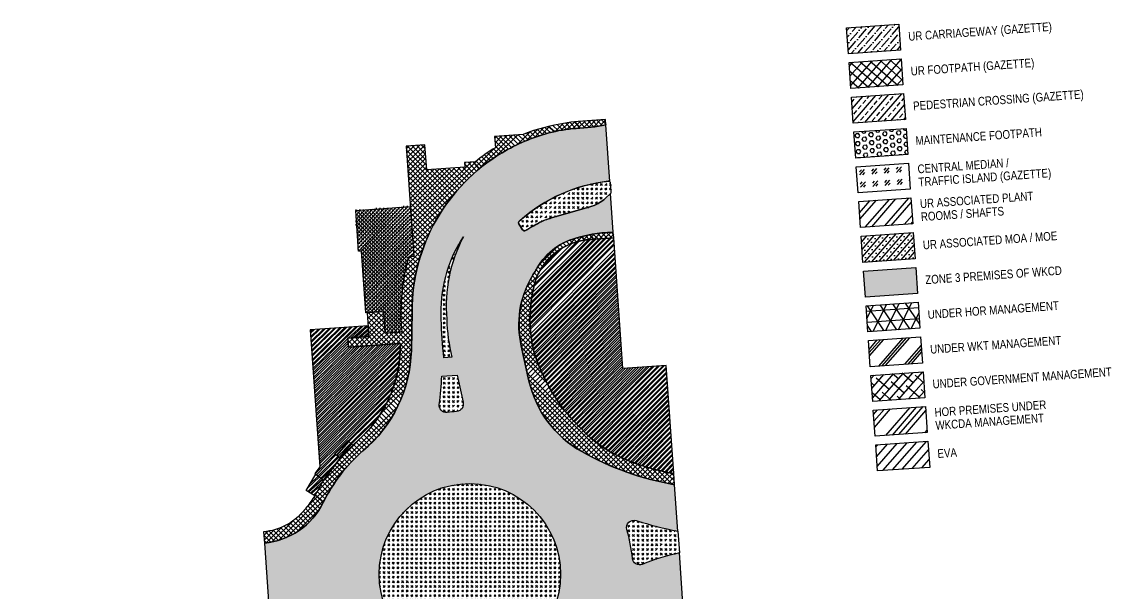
# Model space of a CAD drawing. Header units: millimetres. Extents: x 833941507 to 1669051331, y 817666127 to 1636299673.
# Drawn here: x 835515378 to 835665495, y 818141753 to 818220447 of the extents above; entities that cross this region are included whole.
import ezdxf
from ezdxf.enums import TextEntityAlignment as Align

# ---------------------------------------------------------------- set-up
doc = ezdxf.new("R2010")
doc.units = ezdxf.units.MM
doc.header["$LTSCALE"] = 3
doc.layers.add('Hatch (CARR)', color=252, linetype='Continuous', lineweight=35)
doc.layers.add('UAJ-00ANNO-t', color=7, linetype='Continuous', lineweight=5)
doc.styles.add('Arial_9', font='arial.ttf', dxfattribs={"height": 2.95059880239521})
pattern_1 = [(45, (0, 0), (636.3961030678928, -6.661338147750939e-14), [375, -525]), (45, (159.099, 0), (636.3961030678928, -6.661338147750939e-14), [150, -750]), (45, (0, 159.099), (636.3961030678928, -6.661338147750939e-14), [150, -750])]
pattern_2 = [(45, (0, 0), (-336.7596045400932, 336.7596045400933), []), (135, (0, 0), (-336.7596045400933, -336.7596045400932), [])]
pattern_3 = [(45, (0, 0), (-336.7596045400933, 336.7596045400933), []), (45, (224.5065, 0), (-336.7596045400933, 336.7596045400933), [])]

msp = doc.modelspace()

# ---------------------------------------------------------------- hatches: boundary and pattern name
h = msp.add_hatch()
h.set_pattern_fill('ANSI36', color=256, scale=200, angle=3.998550005856355)
h.set_pattern_definition([(48.99855000585636, (835213435.068552, 817940514.8263994), (249.8367797401177, 1255.262182171154), [1587.5, -317.5, 0, -317.5])])
h.paths.add_polyline_path([(835636214.2468967, 818220137.573958), (835636465.2792454, 818216546.3369585), (835629282.8054295, 818216044.2722002), (835629031.7729588, 818219635.5090777)])
h = msp.add_hatch()
h.set_pattern_fill('ANSI37', color=10, scale=299.9999999999999, angle=3.998550005856355)
h.set_pattern_definition([(48.99855000585636, (835213435.068552, 817940514.8263994), (-718.8450605757791, 624.9144172491175), []), (138.9985500058564, (835213435.068552, 817940514.8263994), (-624.9144172491175, -718.8450605757791), [])])
h.paths.add_polyline_path([(835636548.9567356, 818215349.2580401), (835636799.9891453, 818211758.0211016), (835629617.5153294, 818211255.9562823), (835629366.4829197, 818214847.1931597)])
h = msp.add_hatch()
h.set_pattern_fill('ANSI33', color=10, scale=200, angle=3.998550005856355)
h.set_pattern_definition([(48.99855000585636, (835213435.068552, 817940514.8263994), (-958.4600807677056, 833.2192229988232), []), (48.99855000585636, (835214330.9085789, 817940577.4468828), (-958.4600807677056, 833.2192229988232), [635, -317.5])])
h.paths.add_polyline_path([(835636883.6666355, 818210560.9421221), (835637134.6991062, 818206969.7051836), (835629952.2251682, 818206467.6403643), (835629701.1927586, 818210058.8772417)])
h = msp.add_hatch()
h.set_pattern_fill('HEX', color=140, scale=99.99999999999999, angle=3.998550005856355)
h.set_pattern_definition([(3.998550005856355, (835213435.068552, 817940514.8263994), (-38.34702456982547, 548.5875097531755), [317.4999999999998, -634.9999999999995]), (123.9985500058563, (835213435.068552, 817940514.8263994), (-455.9172073601808, -307.5032523136026), [317.4999999999998, -634.9999999999997]), (63.99855000585635, (835213751.7957249, 817940536.9660479), (-494.2642319300062, 241.0842574395729), [317.5, -635])])
h.paths.add_polyline_path([(835637218.3765354, 818205772.6262041), (835637469.4089451, 818202181.3892657), (835630286.9351292, 818201679.3244463), (835630035.9026585, 818205270.5613238)])
h = msp.add_hatch()
h.set_pattern_fill('GOST_GLASS', color=256, scale=200, angle=3.998550005856355)
h.set_pattern_definition([(48.99855000585636, (835213435.068552, 817940514.8263994), (1692.925326393571, 118.3378183642982), [1000, -1400]), (48.99855000585636, (835213858.2998753, 817940544.4108111), (1692.925326393571, 118.3378183642982), [400, -2000]), (48.99855000585636, (835213405.4841404, 817940938.0576617), (1692.925326393571, 118.3378183642982), [400, -2000])])
h.paths.add_polyline_path([(835637553.0864353, 818200984.3102862), (835637804.118845, 818197393.0733477), (835630621.644968, 818196891.0085284), (835630370.6125584, 818200482.2454058)])
h = msp.add_hatch()
h.set_pattern_fill('ANSI32', color=256, scale=200, angle=3.998550005856355)
h.set_pattern_definition([(48.99855000585636, (835213435.068552, 817940514.8263994), (-1437.690121151559, 1249.828834498235), []), (48.99855000585636, (835214330.9085789, 817940577.4468828), (-1437.690121151559, 1249.828834498235), [])])
h.paths.add_polyline_path([(835637887.7963352, 818196195.9943682), (835638138.8287449, 818192604.7574297), (835630956.3548679, 818192102.6926104), (835630705.3224583, 818195693.9294878)])
h = msp.add_hatch()
h.set_pattern_fill('SACNCR', color=130, scale=299.9999999999999, angle=3.998550005856355)
h.set_pattern_definition([(48.99855000585636, (835213435.068552, 817940514.8263994), (-539.1337954318344, 468.6858129368381), []), (48.99855000585636, (835213938.9789524, 817940550.0504595), (-539.1337954318344, 468.6858129368381), [0, -714.3750000000001])])
h.paths.add_polyline_path([(835638222.5062351, 818191407.6784502), (835638473.5386448, 818187816.4415118), (835631291.0647678, 818187314.3766924), (835631040.0323582, 818190905.6136309)])
h = msp.add_hatch(color=252)
h.dxf.hatch_style = 1
h.paths.add_polyline_path([(835638557.216135, 818186619.3625323), (835638808.2485447, 818183028.1255938), (835631625.7746677, 818182526.0607744), (835631374.7422581, 818186117.2977129)])
h = msp.add_hatch()
h.set_pattern_fill('NET3', color=256, scale=479.9999999999999, angle=3.998550005856355)
h.set_pattern_definition([(3.998550005856355, (835213435.068552, 817940514.8263994), (-106.270391771996, 1520.290302485886), []), (63.99855000585635, (835213435.068552, 817940514.8263994), (-1369.745218965904, 668.1122922982697), []), (123.9985500058563, (835213435.068552, 817940514.8263994), (-1263.474827193908, -852.1780101876159), [])])
h.paths.add_polyline_path([(835638891.9260349, 818181831.0466143), (835639142.9584446, 818178239.8096758), (835631960.4845676, 818177737.7448565), (835631709.4520969, 818181328.981795)])
h = msp.add_hatch()
h.set_pattern_fill('PLAST', color=256, scale=399.9999999999999, angle=48.99855000585636)
h.set_pattern_definition([(48.99855000585636, (835213435.068552, 817940514.8263994), (-1916.920161535411, 1666.438445997646), []), (48.99855000585636, (835213195.4535618, 817940723.131209), (-1916.920161535411, 1666.438445997646), []), (48.99855000585636, (835212955.8385715, 817940931.4360186), (-1916.920161535411, 1666.438445997646), [])])
h.paths.add_polyline_path([(835639226.6359348, 818177042.7306963), (835639477.6683445, 818173451.4937578), (835632295.1944675, 818172949.4289385), (835632044.1620579, 818176540.665877)])
h = msp.add_hatch()
h.set_pattern_fill('ANSI38', color=256, scale=299.9999999999999, angle=3.998550005856355)
h.set_pattern_definition([(48.99855000585636, (835213435.068552, 817940514.8263994), (-718.8450605757791, 624.9144172491175), []), (138.9985500058564, (835213435.068552, 817940514.8263994), (-2062.604538400676, 530.9837739224558), [2381.25, -1428.75])])
h.paths.add_polyline_path([(835639561.3457737, 818172254.4147784), (835639812.3782444, 818168663.1778399), (835632629.9043674, 818168161.1130205), (835632378.8719578, 818171752.349959)])
h = msp.add_hatch()
h.set_pattern_fill('ANSI34', color=256, scale=200, angle=3.998550005856355)
h.set_pattern_definition([(48.99855000585636, (835213435.068552, 817940514.8263994), (-2875.380242303117, 2499.65766899647), []), (48.99855000585636, (835214330.9085789, 817940577.4468828), (-2875.380242303117, 2499.65766899647), []), (48.99855000585636, (835215226.7486668, 817940640.0673052), (-2875.380242303117, 2499.65766899647), []), (48.99855000585636, (835216122.5907078, 817940702.6879107), (-2875.380242303117, 2499.65766899647), [])])
h.paths.add_polyline_path([(835639896.0557346, 818167466.0988604), (835640147.0881443, 818163874.8619219), (835632964.6142673, 818163372.7971026), (835632713.5817966, 818166964.034041)])
h = msp.add_hatch()
h.set_pattern_fill('ANSI31', color=256, scale=299.9999999999999, angle=3.998550005856355)
h.set_pattern_definition([(48.99855000585636, (835213435.068552, 817940514.8263994), (-718.8450605757791, 624.9144172491175), [])])
h.paths.add_polyline_path([(835640230.7655735, 818162677.7829424), (835640481.7979832, 818159086.5460039), (835633299.3241673, 818158584.4811846), (835633048.2916965, 818162175.7181231)])
at = {"layer": 'Hatch (CARR)'}
h = msp.add_hatch(dxfattribs=at)
h.set_pattern_fill('ANSI36', color=256, scale=150)
h.set_pattern_definition([(45, (0, 0), (252.5697034050701, 926.0889124852565), [1190.625, -238.125, 0, -238.125])])
edge = h.paths.add_edge_path()
edge.add_line((835606524.2866062, 818139650.2387207), (835605990.8666042, 818147289.287166))
edge.add_arc((835611320.041545, 818121075.5046304), 26750.00000693784, 101.4914377666272, 112.9600991647533)
edge.add_arc((835600523.5890203, 818146650.6598469), 1011.218991458132, 186.4126899325845, 290.94882932067446, ccw=False)
edge.add_arc((835577125.549468, 818144347.5252625), 22500.00000909457, 5.586125076769975, 15.96051403662737)
edge.add_arc((835599719.65778, 818150809.4344244), 1000.000000096708, 72.18054130292307, 195.9605569039716, ccw=False)
edge.add_arc((835614332.129488, 818196268.6267891), 46749.99999864056, 252.1804366809535, 259.4591757910995)
edge.add_line((835605779.8684554, 818150307.5418247), (835605332.9957672, 818156699.8549086))
edge.add_arc((835612080.9987317, 818195874.4577096), 39751.5414622157, 240.552645855678, 260.2264546383112, ccw=False)
edge.add_arc((835599889.6605304, 818174332.959698), 14999.50979187298, 192.8811278257501, 240.6519724401148, ccw=False)
edge.add_line((835585267.6182655, 818170989.1334467), (835584210.6869413, 818175823.0511377))
edge.add_arc((835596800.2672253, 818178757.6425585), 12927.078499573, 149.8310533562695, 193.1211713701165, ccw=False)
edge.add_arc((835715924.765671, 818109511.9353335), 150715.3729916633, 149.2581470485852, 149.8310533563323, ccw=False)
edge.add_arc((835594145.381581, 818181995.919793), 8996.965020625552, 102.56554408748423, 149.5663460237934, ccw=False)
edge.add_line((835592188.0350178, 818190777.3874388), (835593994.5331925, 818191180.0471234))
edge.add_arc((835595952.5400351, 818182395.617189), 9000.000003766358, 94.51719765142423, 102.56554408587778, ccw=False)
edge.add_line((835595243.7151319, 818191367.6608428), (835596886.1463057, 818191482.84844))
edge.add_line((835596886.1463057, 818191482.84844), (835596515.627603, 818196791.6530507))
edge.add_line((835596515.627603, 818196791.6530507), (835595802.5150838, 818196149.5641078))
edge.add_arc((835592124.6735634, 818200238.9994863), 5499.999996794318, 286.07504942460866, 311.96669052702833, ccw=False)
edge.add_line((835593647.602865, 818194954.0504509), (835588389.3543826, 818193438.8152727))
edge.add_arc((835590415.8966892, 818185610.4272648), 8086.441276736878, 104.5136063395339, 120.4412796291246)
edge.add_arc((835579218.0581789, 818204665.2139131), 14015.06277871408, 298.27199673871615, 300.44127962920794, ccw=False)
edge.add_arc((835589123.0448653, 818186248.0989791), 6896.629734036762, 118.2719967386522, 122.6811538497255)
edge.add_arc((835577831.4954528, 818203849.2269263), 14015.06061248123, 300.51187071901484, 302.6811538487751, ccw=False)
edge.add_arc((835586081.5882587, 818189849.9818336), 2234.336129371959, 120.5118707202141, 124.9210260259595)
edge.add_arc((835584640.4051039, 818191934.4142447), 299.9999991761367, 211.9017221798739, 302.71644947912273, ccw=False)
edge.add_line((835584385.7183635, 818191775.8750893), (835583869.742264, 818192604.7697896))
edge.add_arc((835584124.4290024, 818192763.3089501), 300.0000001856268, 132.1345358121398, 211.9017232155352, ccw=False)
edge.add_arc((835598717.2266703, 818176457.1550872), 22182.41782842997, 99.22747853812871, 131.8303521688317, ccw=False)
edge.add_arc((835598470.821232, 818177973.8988307), 20645.78930362942, 96.26361422604128, 99.22747853865133, ccw=False)
edge.add_arc((835596218.3021837, 818198196.4418977), 299.999999165535, 52.537374480059725, 90.00000002276732, ccw=False)
edge.add_line((835596400.7753199, 818198434.5669785), (835595854.358799, 818206250.8270363))
edge.add_arc((835591064.4455546, 818229286.2103797), 23528.11413327956, 271.73986471516184, 281.7465348817477, ccw=False)
edge.add_arc((835593173.5485226, 818185817.6356894), 19999.99997316857, 93.99890850752364, 105.0222908503642)
edge.add_arc((835594579.3993865, 818180579.0818933), 25423.91576583902, 105.0222908473526, 120.8009560964184)
edge.add_arc((835594579.399382, 818180579.0819027), 25423.91575544465, 120.8009560985172, 180.0000000005373)
edge.add_line((835569155.4836266, 818180579.0819025), (835569058.4681206, 818175193.7793081))
edge.add_arc((835550432.5183467, 818175648.315078), 18631.49504860748, 309.865898157549, 358.6020678849919, ccw=False)
edge.add_arc((835577392.3681307, 818144150.6471868), 22831.05689388325, 131.1287194590977, 153.7989258374957)
edge.add_arc((835547921.6970568, 818158619.8332053), 10000.0226383043, 275.0745481675095, 333.9678967565785, ccw=False)
edge.add_line((835548806.2173438, 818148659.0060997), (835549657.3759698, 818136626.5235639))
edge.add_arc((835544297.1523354, 818117347.7573566), 20010.06806292654, 39.44810754976709, 74.46206477656318, ccw=False)
edge.add_arc((835577124.827996, 818144356.7193009), 22500.40496573483, 219.4438065655727, 234.5202163535205)
edge.add_arc((835549554.8957064, 818105676.1298082), 25000.00734784145, 12.1660642206499, 54.520360264797375, ccw=False)
edge.add_line((835573993.425105, 818110944.7774743), (835571602.3903652, 818105764.8002517))
edge.add_line((835571602.3903652, 818105764.8002517), (835574217.6821158, 818068356.3011296))
edge.add_line((835574217.6821158, 818068356.3011296), (835576765.1032628, 818063569.6101834))
edge.add_arc((835532807.3344741, 818068898.5028207), 44279.59500290213, 274.6272267813296, 353.08790164783454, ccw=False)
edge.add_line((835536379.4837137, 818024763.2302666), (835516231.695787, 818022714.0504258))
edge.add_line((835516231.695787, 818022714.0504258), (835516479.3289542, 818019171.816286))
edge.add_line((835516479.3289542, 818019171.816286), (835515378.3971857, 818018576.6472424))
edge.add_line((835515378.3971857, 818018576.6472424), (835517960.1594921, 818018334.7413812))
edge.add_line((835517960.1594921, 818018334.7413812), (835516264.0854809, 818017715.2433912))
edge.add_line((835516264.0854809, 818017715.2433912), (835516635.5188937, 818012402.0435938))
edge.add_line((835516635.5188937, 818012402.0435938), (835542056.8370895, 818014987.9529806))
edge.add_arc((835537279.3204391, 818065163.7184514), 50402.69939120561, 275.4390559035713, 360.000000000271)
edge.add_arc((835537279.3204448, 818065163.7184516), 50402.6993855238, 0, 6.033545123444015)
edge.add_line((835587402.8154049, 818070461.5820148), (835586713.2631879, 818080325.3404479))
edge.add_arc((835686466.9944886, 818087299.0083857), 99997.19472525545, 179.2295533322646, 183.9989754624448, ccw=False)
edge.add_line((835586478.8402368, 818088643.6132478), (835586629.957256, 818099880.5938362))
edge.add_arc((835589315.3167282, 818099860.7199402), 2685.433012956796, 108.9811807566447, 179.5759712670472, ccw=False)
edge.add_arc((835589597.6718037, 818099713.1964551), 2924.984558203494, 77.00889104897442, 113.2754330146146, ccw=False)
edge.add_line((835590255.2078959, 818102563.3159181), (835589869.6007729, 818108076.9492909))
edge.add_arc((835589470.7628909, 818103080.1152536), 5012.726010108237, 85.43643376848652, 98.7312967742884)
edge.add_arc((835589430.1174371, 818103459.1025772), 4631.993233453663, 98.94598531515571, 115.2556639815769)
edge.add_arc((835587240.5057734, 818108100.5329603), 499.9922731250711, 179.2291312922244, 295.2567071070752, ccw=False)
edge.add_line((835586740.5587528, 818108107.2597519), (835586822.7785254, 818114221.8312267))
edge.add_arc((835606820.970781, 818113952.9260789), 20000.00008677739, 165.3450134809267, 179.2296202883739, ccw=False)
edge.add_line((835587471.6343975, 818119012.8850698), (835587921.8110502, 818120734.4028782))
edge.add_arc((835588308.7983191, 818120633.2057754), 399.9999999023856, 10.695152373998326, 165.3453209297256, ccw=False)
edge.add_arc((835634408.9290812, 818129339.8920653), 46515.11955036519, 190.6951714240863, 201.3939059048265)
edge.add_line((835591098.9515364, 818112372.2112616), (835594001.9226812, 818116610.905676))
edge.add_arc((835618932.2193725, 818121669.4051234), 25438.31971209902, 165.4360592546613, 191.4699240813528, ccw=False)
edge.add_arc((835607227.3690042, 818124457.148279), 13410.80803604336, 134.7551571941193, 164.388680962965, ccw=False)
edge.add_arc((835615462.7749804, 818116302.7886298), 25000.00000322119, 110.94916711441661, 135, ccw=False)
edge = h.paths.add_edge_path(flags=16)
edge.add_line((835574615.3111606, 818174248.4113239), (835573531.2534509, 818174169.473043))
edge.add_arc((835639695.2511002, 818181158.8826917), 66532.14585579342, 181.4743702164088, 186.0302271648832, ccw=False)
edge.add_arc((835592174.7244918, 818180490.1339906), 19018.22042388025, 147.0079825864282, 183.1441278703743, ccw=False)
edge.add_arc((835594653.4956893, 818181209.5184673), 20797.47402677235, 152.3966699446561, 184.748346134078)
edge.add_arc((835603254.6774231, 818180673.4712949), 29351.22988139254, 182.3149232886749, 192.6445844704346)
edge = h.paths.add_edge_path(flags=16)
edge.add_line((835573262.2121176, 818171653.530492), (835575366.0135953, 818171800.601367))
edge.add_line((835575366.0135953, 818171800.601367), (835576186.4370472, 818168042.2468524))
edge.add_arc((835575219.3329008, 818167780.8712455), 1001.802195056169, -85.30379685559512, 15.123792415676405, ccw=False)
edge.add_arc((835580977.5226166, 818112163.5946375), 54912.98870553234, 95.9330683479616, 97.32695457857626)
edge.add_arc((835573904.481584, 818167628.4633436), 1002.709727811401, 172.2733697093307, 273.99854999629923, ccw=False)
edge.add_arc((835523327.2147853, 818174202.2627809), 49999.99994848474, 352.6009145689144, 357.0781016149648)
edge = h.paths.add_edge_path(flags=16)
edge.add_arc((835577124.5487202, 818144356.4210526), 12499.99999997254, 0, 360)
edge = h.paths.add_edge_path(flags=16)
edge.add_line((835581484.1687453, 818117125.6942277), (835579682.9176675, 818116999.7714956))
edge.add_arc((835542363.9644263, 818109519.4897412), 38061.25176798405, 11.33427539532187, 15.91795170803397)
edge.add_arc((835553196.1412275, 818110945.7887695), 27300.13400988516, 19.27623700822855, 22.15258949295576)
edge.add_arc((835578944.1504911, 818121428.5112177), 499.9999999844086, 94.53759006655969, 202.1525944524517, ccw=False)
edge.add_arc((835577124.5487055, 818144356.4211633), 22500.00011170959, 274.5375897114041, 280.0526075713317)
edge.add_arc((835581139.2523248, 818121709.5193883), 500.0000004199199, -8.861719909792726, 100.05260729722511, ccw=False)
edge.add_arc((835600065.240334, 818118766.7749877), 18653.40096194949, 171.1626590974694, 185.0472684125054)
edge = h.paths.add_edge_path(flags=16)
edge.add_line((835581591.3209803, 818114627.0835336), (835580094.9729123, 818114522.4773287))
edge.add_line((835580094.9729123, 818114522.4773287), (835580446.9081779, 818109580.5033721))
edge.add_line((835580446.9081779, 818109580.5033721), (835580670.8046238, 818106453.958078))
edge.add_line((835580670.8046238, 818106453.958078), (835583182.4986265, 818071380.0423998))
edge.add_arc((835533064.1546298, 818069824.4213774), 50142.48061006855, -82.80942672297039, 1.7778303362292718, ccw=False)
edge.add_line((835539340.4890212, 818020076.2959018), (835516269.0883255, 818017643.679794))
edge.add_line((835516269.0883255, 818017643.679794), (835516289.8552338, 818017346.6178457))
edge.add_line((835516289.8552338, 818017346.6178457), (835541423.7205358, 818020006.977416))
edge.add_arc((835534878.6868249, 818068222.0337507), 48657.26177690306, 277.7304593452858, 360.0000000001403)
edge.add_line((835583535.9486017, 818068222.0337508), (835581053.1757969, 818105311.8934891))
edge.add_arc((835745003.1029782, 818097134.8211507), 164153.7180048101, 174.3889035222556, 177.144714625774, ccw=False)
edge.add_arc((835580884.5572622, 818113428.5320523), 789.8366209093518, 342.0455664999918, 367.1703407429223)
edge.add_line((835581668.2169242, 818113527.1191804), (835581591.3209803, 818114627.0835336))
h = msp.add_hatch(dxfattribs=at)
h.set_pattern_fill('ANSI37', color=10, scale=150)
h.set_pattern_definition(pattern_2)
edge = h.paths.add_edge_path()
edge.add_line((835595803.0934281, 818206975.4673936), (835592034.749968, 818206709.8123577))
edge.add_line((835592034.749968, 818206709.8123577), (835591034.676818, 818206607.0748826))
edge.add_line((835591034.676818, 818206607.0748826), (835588765.9924036, 818206232.0379369))
edge.add_line((835588765.9924036, 818206232.0379369), (835588124.0664346, 818206089.285484))
edge.add_line((835588124.0664346, 818206089.285484), (835585909.7555195, 818205467.3347238))
edge.add_arc((835594282.4849087, 818179910.9252977), 26892.98533407397, 108.1397062501736, 111.4565181976881)
edge.add_line((835584445.164618, 818204940.1040633), (835580537.5090746, 818204666.9309676))
edge.add_line((835580537.5090746, 818204666.9309676), (835580646.340393, 818203110.144384))
edge.add_arc((835590948.3462504, 818185422.8320847), 20468.81386555582, 120.218735387673, 129.6471436108565)
edge.add_line((835577888.060708, 818201183.5834187), (835576397.0598283, 818201079.347077))
edge.add_line((835576397.0598283, 818201079.347077), (835576443.4769325, 818200415.3835564))
edge.add_line((835576443.4769325, 818200415.3835564), (835571171.0632704, 818200046.8646423))
edge.add_line((835571171.0632704, 818200046.8646423), (835570930.7593173, 818203484.2410426))
edge.add_line((835570930.7593173, 818203484.2410426), (835568322.8377329, 818203301.9235505))
edge.add_line((835568322.8377329, 818203301.9235505), (835569384.3285421, 818188118.1430254))
edge.add_line((835569384.3285421, 818188118.1430254), (835568694.7493131, 818188069.9361607))
edge.add_arc((835594579.752014, 818180568.963273), 26949.91575289108, 163.8394345747216, 179.9999999987328)
edge.add_arc((835501747.9850519, 818180877.7521589), 65882.57485358123, 358.66127862801716, 359.7314560837872, ccw=False)
edge.add_line((835567612.5771624, 818179338.5395507), (835567726.3962504, 818177710.4080665))
edge.add_line((835567726.3962504, 818177710.4080665), (835565451.9763014, 818177551.4002755))
edge.add_line((835565451.9763014, 818177551.4002755), (835565244.5205252, 818180518.7610563))
edge.add_line((835565244.5205252, 818180518.7610563), (835562984.1525495, 818180360.7329533))
edge.add_line((835562984.1525495, 818180360.7329533), (835563212.4942784, 818177094.1183833))
edge.add_line((835563212.4942784, 818177094.1183833), (835560292.4319341, 818176889.9847604))
edge.add_line((835560292.4319341, 818176889.9847604), (835560379.6037706, 818175643.0280235))
edge.add_line((835560379.6037706, 818175643.0280235), (835567541.1163074, 818176143.672658))
edge.add_arc((835550010.2531415, 818175850.3803821), 17533.31639191661, -45.5621878097258, 0.9584720304877123, ccw=False)
edge.add_line((835562285.9363952, 818163331.4034129), (835561168.4987825, 818162317.6316108))
edge.add_line((835561168.4987825, 818162317.6316108), (835560789.0350673, 818161973.2200383))
edge.add_line((835560789.0350673, 818161973.2200383), (835559380.3490071, 818160553.45742))
edge.add_line((835559380.3490071, 818160553.45742), (835559220.0982993, 818160376.1359097))
edge.add_line((835559220.0982993, 818160376.1359097), (835559242.91338, 818160358.7246214))
edge.add_line((835559242.91338, 818160358.7246214), (835556937.5732131, 818157337.8958088))
edge.add_line((835556937.5732131, 818157337.8958088), (835555738.2811382, 818155165.8295796))
edge.add_arc((835539464.1251626, 818165495.2095232), 19275.48294432464, 324.8188849666035, 327.59626924757464, ccw=False)
edge.add_arc((835539539.3012854, 818165436.147587), 19180.0102211997, 318.8583320555754, 324.8337008530665, ccw=False)
edge.add_arc((835547912.3417026, 818158362.0226079), 8222.169115394034, 298.82792417763017, 317.59416369811186, ccw=False)
edge.add_arc((835548098.178269, 818158050.1715462), 7859.368234770061, 274.3736205376154, 298.7372524136622, ccw=False)
edge.add_line((835548697.5334429, 818150213.6900382), (835548806.2173438, 818148659.0060998))
edge.add_arc((835547921.6970567, 818158619.8332057), 10000.02263855538, 275.074548168069, 333.9678967550371)
edge.add_arc((835577392.3681284, 818144150.6471884), 22831.05689112263, 131.128719457571, 153.7989258387439, ccw=False)
edge.add_arc((835550432.5183471, 818175648.3150778), 18631.49504810773, 309.8658981568935, 358.6020678856891)
edge.add_line((835569058.4681206, 818175193.7793081), (835569156.880679, 818180312.5577338))
edge.add_arc((835594579.3993824, 818180579.0819025), 25423.91575572623, 120.8009585324055, 180.6006545124469, ccw=False)
edge.add_arc((835594579.3993893, 818180579.0818877), 25423.91577196626, 105.02229085004771, 120.80095852873151, ccw=False)
edge.add_arc((835593173.548525, 818185817.6356786), 19999.99998416868, 93.99890851216992, 105.0222908489944, ccw=False)
edge.add_arc((835591027.9620154, 818229594.9598316), 23837.8443426754, 271.8049834275598, 281.6798396214353)
edge.add_line((835595853.7602679, 818206250.6994207), (835595803.0934281, 818206975.4673936))
h = msp.add_hatch(dxfattribs=at)
h.set_pattern_fill('GOST_GLASS', color=256, scale=75)
h.set_pattern_definition(pattern_1)
edge = h.paths.add_edge_path()
edge.add_arc((835596218.3021837, 818198196.441897), 299.9999999338419, 3.998908494246566, 96.55883756261223)
edge.add_arc((835598718.1562904, 818176454.0369995), 22185.64463938978, 96.55883758466956, 131.3892944257372)
edge.add_arc((835594248.450185, 818181525.8334472), 15425.36418094863, 131.3892944260054, 132.0184962143063)
edge.add_arc((835584124.4290022, 818192763.3089502), 300.0000000073059, 132.1345412580351, 211.9017232395985)
edge.add_line((835583869.742264, 818192604.7697897), (835584385.7183634, 818191775.8750894))
edge.add_arc((835584640.405104, 818191934.4142455), 299.9999997775731, 211.9017222717811, 302.7164493738302)
edge.add_arc((835609230.9607059, 818153056.3404992), 45702.18179593039, 121.4302135350932, 122.31089139176811, ccw=False)
edge.add_arc((835600493.9704725, 818166809.7284282), 29412.12258997615, 117.77804148897769, 120.8784703940261, ccw=False)
edge.add_arc((835590573.9547915, 818185394.1617628), 8346.966917197882, 111.57832290142571, 116.98451262486361, ccw=False)
edge.add_arc((835590402.4847476, 818185607.5464559), 8085.880604360668, 104.41648758461241, 111.00452786813139, ccw=False)
edge.add_line((835588389.3543826, 818193438.8152727), (835593647.602865, 818194954.0504509))
edge.add_arc((835592124.6735618, 818200238.9994893), 5500.00000007203, 286.0750494315249, 311.9666905200251)
edge.add_line((835595802.5150839, 818196149.5641079), (835596502.4072223, 818196779.0133916))
edge.add_arc((835596301.7977184, 818197002.0734998), 299.9999748407984, 311.9666861845899, 360.0000021401261)
edge.add_line((835596601.7976933, 818197002.073511), (835596517.5717974, 818198217.363138))
h = msp.add_hatch(dxfattribs=at)
h.set_pattern_fill('SACNCR', color=130, scale=150)
h.set_pattern_definition([(45, (0, 0), (-252.56970340507, 252.56970340507), []), (45, (252.57, 0), (-252.56970340507, 252.56970340507), [0, -357.1875])])
edge = h.paths.add_edge_path()
edge.add_line((835561400.9416484, 818194476.8991854), (835568903.1487159, 818195001.397659))
edge.add_line((835568903.1487159, 818195001.397659), (835569384.3285421, 818188118.1430254))
edge.add_line((835569384.3285421, 818188118.1430254), (835568694.7493132, 818188069.9361607))
edge.add_arc((835594579.7520005, 818180568.9632751), 26949.91573915967, 163.8394345707477, 180.0000000030413)
edge.add_arc((835523761.9489471, 818180568.9632719), 43867.8873142004, -1.6072653014953744, 2.335525550734019e-09, ccw=False)
edge.add_line((835567612.5771624, 818179338.5395507), (835567726.3960434, 818177710.408052))
edge.add_line((835567726.3960434, 818177710.408052), (835565451.9763014, 818177551.4002755))
edge.add_line((835565451.9763014, 818177551.4002755), (835565244.5205252, 818180518.7610563))
edge.add_line((835565244.5205252, 818180518.7610563), (835562804.5889904, 818180348.2058308))
edge.add_line((835562804.5889904, 818180348.2058308), (835562208.9360716, 818188869.5970284))
edge.add_line((835562208.9360716, 818188869.5970284), (835561794.9857652, 818188840.6567044))
edge.add_line((835561794.9857652, 818188840.6567044), (835561400.9416484, 818194476.8991854))
h = msp.add_hatch(dxfattribs=at)
h.set_pattern_fill('ANSI37', color=10, scale=150)
h.set_pattern_definition(pattern_2)
edge = h.paths.add_edge_path()
edge.add_arc((835609357.3073953, 818184881.2806505), 26948.70196479369, 242.4973747128231, 261.17715351927666, ccw=False)
edge.add_arc((835604875.0175177, 818175930.1989458), 16940.04629970231, 224.8659175263494, 241.9637515718822, ccw=False)
edge.add_arc((835628347.1804296, 818199192.7664526), 49986.79767720574, 219.7936522588267, 224.784683468295, ccw=False)
edge.add_arc((835619573.351355, 818188721.6670398), 36624.3328435891, 212.1797483623116, 215.9892433417443, ccw=False)
edge.add_arc((835609658.7098107, 818182250.6101483), 24787.20724470291, 209.1915616386631, 211.7251372325322, ccw=False)
edge.add_line((835588019.628632, 818170161.1184828), (835587199.3471949, 818171763.3476834))
edge.add_arc((835609658.7103527, 818182250.610454), 24787.20786756508, 196.8857497411729, 205.0299360753072, ccw=False)
edge.add_arc((835604095.0621201, 818179492.9716185), 18690.43737539461, 191.2132191572797, 193.7490679641857, ccw=False)
edge.add_arc((835604154.3902016, 818179504.7331212), 18750.92005222765, 185.7109801100116, 191.2132191596784, ccw=False)
edge.add_arc((835604562.9813005, 818179522.1498458), 19159.23046544654, 182.877202134728, 185.6412151854933, ccw=False)
edge.add_arc((835603875.1272727, 818179487.5790564), 18470.50824061967, 179.931944678049, 182.8772021344968, ccw=False)
edge.add_arc((835604095.0622985, 818179492.9716893), 18690.4375611252, 162.4262619512035, 179.9492766768606, ccw=False)
edge.add_arc((835594145.3815908, 818181995.9197876), 8471.965031828453, 146.0358741994905, 158.243000070267, ccw=False)
edge.add_arc((835594145.381581, 818181995.9197922), 8471.965021095722, 100.12905909319647, 146.0358741875157, ccw=False)
edge.add_arc((835594145.3815732, 818181995.9198363), 8471.964976304722, 96.39690580005288, 100.1290590940701, ccw=False)
edge.add_arc((835594145.3815815, 818181995.9197823), 8471.96503089299, 91.73052392803652, 96.3969058154459, ccw=False)
edge.add_line((835593889.538841, 818190464.0208668), (835596942.5700599, 818190675.7302096))
edge.add_line((835596942.5700599, 818190675.7302096), (835596886.1463057, 818191482.84844))
edge.add_line((835596886.1463057, 818191482.84844), (835595324.9031293, 818191373.7056261))
edge.add_arc((835595952.5400354, 818182395.6171861), 9000.000006853234, 93.99890643701642, 102.5655440830665)
edge.add_line((835593994.5331925, 818191180.0471236), (835592188.0350177, 818190777.3874389))
edge.add_arc((835594145.381581, 818181995.9197932), 8996.965020497839, 102.5655440883903, 149.5663460251025)
edge.add_arc((833874600.6049131, 819192204.9895949), 1985334.151839286, 329.52285438835685, 329.5663460243325, ccw=False)
edge.add_arc((835596399.4960914, 818178918.3208718), 12499.99999850406, 149.5446002535885, 183.9782861069049)
edge.add_arc((835603923.148269, 818179441.5607108), 20041.8248452889, 183.978286107024, 190.4016755865006)
edge.add_line((835584210.6869413, 818175823.0511378), (835585267.6181294, 818170989.1340406))
edge.add_arc((835599929.0779047, 818174351.1983869), 15042.0038363355, 192.9153781401682, 240.5750764705477)
edge.add_arc((835612144.2377721, 818196115.676371), 39999.99999003892, 240.6511432512271, 260.1958396965056)
edge.add_line((835605332.9957672, 818156699.8549086), (835605223.9188153, 818158251.4545821))
h = msp.add_hatch(dxfattribs=at)
h.set_pattern_fill('GOST_GLASS', color=256, scale=75)
h.set_pattern_definition(pattern_1)
edge = h.paths.add_edge_path()
edge.add_line((835574615.3111606, 818174248.4113239), (835573531.2534509, 818174169.473043))
edge.add_arc((835639695.2511002, 818181158.8826917), 66532.14585579342, 181.4743702164088, 186.0302271648832, ccw=False)
edge.add_arc((835592174.7244918, 818180490.1339906), 19018.22042388025, 147.0079825864282, 183.1441278703743, ccw=False)
edge.add_arc((835594653.4956893, 818181209.5184673), 20797.47402677235, 152.3966699446561, 184.748346134078)
edge.add_arc((835603254.6774231, 818180673.4712949), 29351.22988139254, 182.3149232886749, 192.6445844704346)
h = msp.add_hatch(dxfattribs=at)
h.set_pattern_fill('ANSI32', color=256, scale=50)
h.set_pattern_definition(pattern_3)
edge = h.paths.add_edge_path()
edge.add_line((835596943.1935288, 818190675.501109), (835593890.1623099, 818190463.7917662))
edge.add_arc((835594146.0050504, 818181995.6906817), 8471.965030894515, 91.73052392803645, 96.39690581544588)
edge.add_arc((835594146.0050421, 818181995.6907356), 8471.964976416146, 96.39690579996304, 100.1290590939283)
edge.add_arc((835594146.0050498, 818181995.6906917), 8471.96502097007, 100.1290590933383, 146.0358741881844)
edge.add_arc((835594146.0050597, 818181995.6906871), 8471.965031832757, 146.0358741994905, 158.243000070267)
edge.add_arc((835604095.6857674, 818179492.7425888), 18690.43756111042, 162.4262619512035, 179.9492766768606)
edge.add_arc((835603875.7507416, 818179487.3499559), 18470.50824062337, 179.9319446784188, 182.8772021348661)
edge.add_arc((835604563.6047693, 818179521.9207453), 19159.23046544833, 182.877202134728, 185.6412151854933)
edge.add_arc((835604155.0136704, 818179504.5040205), 18750.92005220973, 185.7109801096492, 191.2132191593211)
edge.add_arc((835604095.685589, 818179492.742518), 18690.43737539302, 191.2132191572796, 193.7490679641857)
edge.add_arc((835609659.3338215, 818182250.3813533), 24787.20786751916, 196.8857497409092, 205.0299360750575)
edge.add_line((835587199.9706638, 818171763.1185828), (835588020.2521008, 818170160.8893822))
edge.add_arc((835609659.3332796, 818182250.3810477), 24787.20724470168, 209.1915616386631, 211.7251372325322)
edge.add_arc((835619573.9748238, 818188721.4379392), 36624.33284358898, 212.1797483623115, 215.9892433417443)
edge.add_arc((835628347.8038985, 818199192.5373521), 49986.79767728286, 219.7936522589317, 224.784683468392)
edge.add_arc((835604875.6409866, 818175929.969845), 16940.04629958906, 224.8659175260636, 241.9637515716927)
edge.add_arc((835609357.9308634, 818184881.0515479), 26948.70196265124, 242.497374712407, 261.1771535188274)
edge.add_line((835605224.5422834, 818158251.2254816), (835604185.3452889, 818173116.5065047))
edge.add_line((835604185.3452889, 818173116.5065047), (835598200.5764838, 818172697.8525823))
edge.add_line((835598200.5764838, 818172697.8525823), (835596943.1935289, 818190675.501109))
h = msp.add_hatch(dxfattribs=at)
h.set_pattern_fill('ANSI32', color=256, scale=50)
h.set_pattern_definition(pattern_3)
edge = h.paths.add_edge_path()
edge.add_line((835563212.4942786, 818177094.1183833), (835563107.8879389, 818178590.4675993))
edge.add_line((835563107.8879389, 818178590.4675993), (835555131.884127, 818178032.883765))
edge.add_line((835555131.884127, 818178032.883765), (835556450.4014126, 818159172.0448208))
edge.add_line((835556450.4014126, 818159172.0448208), (835555745.1407872, 818158247.8985063))
edge.add_line((835555745.1407872, 818158247.8985063), (835556937.5732138, 818157337.8958098))
edge.add_line((835556937.5732138, 818157337.8958098), (835559242.91338, 818160358.7246214))
edge.add_line((835559242.91338, 818160358.7246214), (835558482.0753442, 818160939.3568231))
edge.add_line((835558482.0753442, 818160939.3568231), (835560300.011696, 818162799.2390728))
edge.add_line((835560300.011696, 818162799.2390728), (835560973.6512141, 818162140.7826662))
edge.add_line((835560973.6512141, 818162140.7826662), (835562285.9344983, 818163331.4053472))
edge.add_line((835562285.9344983, 818163331.4053472), (835562411.2167192, 818163455.4908688))
edge.add_arc((835550010.2531412, 818175850.3803822), 17533.31639226483, 315.0140353412539, 360.9584720300787)
edge.add_line((835567541.1163074, 818176143.672658), (835560379.6037707, 818175643.0280235))
edge.add_line((835560379.6037707, 818175643.0280235), (835560292.4319341, 818176889.9847604))
edge.add_line((835560292.4319341, 818176889.9847604), (835563212.4942786, 818177094.1183833))
h = msp.add_hatch(dxfattribs=at)
h.set_pattern_fill('GOST_GLASS', color=256, scale=75)
h.set_pattern_definition(pattern_1)
edge = h.paths.add_edge_path()
edge.add_line((835573262.2121176, 818171653.530492), (835575366.0135953, 818171800.601367))
edge.add_line((835575366.0135953, 818171800.601367), (835576186.4370472, 818168042.2468524))
edge.add_arc((835575219.3329008, 818167780.8712455), 1001.802195056169, -85.30379685559512, 15.123792415676405, ccw=False)
edge.add_arc((835580977.5226166, 818112163.5946375), 54912.98870553234, 95.9330683479616, 97.32695457857626)
edge.add_arc((835573904.481584, 818167628.4633436), 1002.709727811401, 172.2733697093307, 273.99854999629923, ccw=False)
edge.add_arc((835523327.2147853, 818174202.2627809), 49999.99994848474, 352.6009145689144, 357.0781016149648)
h = msp.add_hatch(dxfattribs=at)
h.set_pattern_fill('ANSI32', color=256, scale=50)
h.set_pattern_definition(pattern_3)
h.paths.add_polyline_path([(835559220.0982993, 818160376.1359096), (835558482.075344, 818160939.356823), (835560300.011696, 818162799.2390728), (835560973.651214, 818162140.7826663), (835560789.0350672, 818161973.2200385), (835559380.3451561, 818160553.4531589)])
h = msp.add_hatch(dxfattribs=at)
h.set_pattern_fill('ANSI32', color=256, scale=50)
h.set_pattern_definition(pattern_3)
h.paths.add_polyline_path([(835555738.2811385, 818155165.8295803), (835554567.7909429, 818155908.7521726), (835555888.9729476, 818158138.1320413), (835556937.5732131, 818157337.8958088)])
h = msp.add_hatch(dxfattribs=at)
h.set_pattern_fill('GOST_GLASS', color=256, scale=75)
h.set_pattern_definition(pattern_1)
edge = h.paths.add_edge_path()
edge.add_arc((835577124.5487202, 818144356.4210526), 12499.99999997254, 0, 360)
h = msp.add_hatch(dxfattribs=at)
h.set_pattern_fill('GOST_GLASS', color=256, scale=75)
h.set_pattern_definition(pattern_1)
edge = h.paths.add_edge_path()
edge.add_line((835605779.8684554, 818150307.5418248), (835605990.8666042, 818147289.2871661))
edge.add_arc((835611320.0415516, 818121075.5046093), 26750.00002903794, 101.4914377713345, 112.9600991599547)
edge.add_arc((835600523.5890203, 818146650.6598471), 1011.218991569462, 186.4126899392967, 290.9488293182595, ccw=False)
edge.add_arc((835577125.549453, 818144347.5252602), 22500.00002427569, 5.586125079089186, 15.96051403157174)
edge.add_arc((835599719.6577802, 818150809.4344244), 1000.000000096708, 72.18054131151581, 195.9605569039716, ccw=False)
edge.add_arc((835614332.1294928, 818196268.6268079), 46750.00001791774, 252.1804366824093, 259.4591757895502)

# ---------------------------------------------------------------- linework, layer by layer
at = {"flags": 128}
for points in [[(835606524.2866062, 818139650.2387207), (835605990.8666042, 818147289.287166, 0.05008328787213055), (835600885.1342205, 818145706.2823181, -0.4906317427494546), (835599518.6970171, 818146537.7177783, 0.04529775517359966), (835598758.2065598, 818150534.4588778, -0.5995549659477747), (835600025.676428, 818151761.4599425, 0.03177017325805015), (835605779.8684554, 818150307.5418247), (835605332.9957672, 818156699.8549086, -0.08605466928983704), (835592538.2015542, 818161258.5057929, -0.2115117295625331), (835585267.6182655, 818170989.1334467), (835584210.6869413, 818175823.0511377, -0.1911677556678128), (835585624.1963674, 818185254.164606, -0.002499780550849282), (835586388.0517794, 818186553.2450976, -0.2080039496266541), (835592188.0350178, 818190777.3874388, -2.742939889393816e-12), (835593994.5331925, 818191180.0471234, -0.03513197941252855), (835595243.7151319, 818191367.6608428), (835596886.1463057, 818191482.84844), (835596515.627603, 818196791.6530507), (835595802.5150838, 818196149.5641078, -0.1134566915488395), (835593647.602865, 818194954.0504509), (835588389.3543826, 818193438.8152727, 0.06960969098865329), (835586318.8604281, 818192582.1434379, -0.00946556489155902), (835585856.4022607, 818192322.0225695, 0.0192409511039647), (835585399.1165681, 818192052.9124753, -0.00946556593563568), (835584947.1781191, 818191774.9160075, 0.01924094322328802), (835584802.5496716, 818191682.0075517, -0.4183845677823915), (835584385.7183635, 818191775.8750893), (835583869.742264, 818192604.7697896, -0.3628202501786301), (835583923.1668823, 818192985.7804295, -0.1432243229847915), (835595160.1741338, 818198352.5207605, -0.01293301870868266), (835596218.3021836, 818198496.4418969, -0.1649331506810419), (835596400.7753199, 818198434.5669785), (835595854.358799, 818206250.8270363, -0.04369010251825965), (835591778.7991245, 818205768.9432416, 0.04813570509670476), (835587989.6521751, 818205134.1368629, 0.06895639982823347), (835581560.9003099, 818202416.9887221, 0.2642069337911117), (835569155.4836266, 818180579.0819025), (835569058.4681206, 818175193.7793081, -0.2159161391304258), (835562375.1745641, 818161347.7706752, 0.0992413280446329), (835556907.2002251, 818154231.0764818, -0.2627804785910576), (835548806.2173438, 818148659.0060997), (835549657.3759698, 818136626.5235639, -0.1539770642377064)], [(835596943.1935288, 818190675.501109), (835593890.1623099, 818190463.7917662, 0.02036374614992712), (835593202.0988224, 818190414.9087284, 0.0162860304372718), (835592656.0742737, 818190335.6126097, 0.2030289084161679), (835587119.462878, 818186728.7548604, 0.05331406179436425), (835586277.5466053, 818185136.0016673, 0.07660791475876322), (835585405.2555305, 818179509.2890253, 0.01285181748822446), (835585428.5262585, 818178560.2126759, 0.01206086683430721), (835585497.1634697, 818177638.5917262, 0.02401266061254668), (835585762.0427585, 818175858.1875455, 0.01106517932031324), (835585940.8051996, 818175050.584559, 0.03555068218159577), (835587199.9706638, 818171763.1185828), (835588020.2521008, 818170160.8893822, 0.01105525934397341), (835588575.8184279, 818169216.1551601, 0.01662358857809175), (835589940.2261627, 818167199.7582527, 0.02178092529219963), (835592869.2205293, 818163979.6126773, 0.0747420893480325), (835596913.3098471, 818160977.8311533, 0.08168687888408113), (835605224.5422834, 818158251.2254816), (835604185.3452889, 818173116.5065047), (835598200.5764838, 818172697.8525823), (835596943.1935289, 818190675.501109)]]:
    msp.add_lwpolyline(points, format="xyb", dxfattribs=at)
for points in [[(835636214.2468967, 818220137.573958), (835636465.2792454, 818216546.3369585), (835629282.8054295, 818216044.2722002), (835629031.7729588, 818219635.5090777)], [(835636548.9567356, 818215349.2580401), (835636799.9891453, 818211758.0211016), (835629617.5153294, 818211255.9562823), (835629366.4829197, 818214847.1931597)], [(835636883.6666355, 818210560.9421221), (835637134.6991062, 818206969.7051836), (835629952.2251682, 818206467.6403643), (835629701.1927586, 818210058.8772417)], [(835637218.3765354, 818205772.6262041), (835637469.4089451, 818202181.3892657), (835630286.9351292, 818201679.3244463), (835630035.9026585, 818205270.5613238)], [(835637553.0864353, 818200984.3102862), (835637804.118845, 818197393.0733477), (835630621.644968, 818196891.0085284), (835630370.6125584, 818200482.2454058)], [(835637887.7963352, 818196195.9943682), (835638138.8287449, 818192604.7574297), (835630956.3548679, 818192102.6926104), (835630705.3224583, 818195693.9294878)], [(835638222.5062351, 818191407.6784502), (835638473.5386448, 818187816.4415118), (835631291.0647678, 818187314.3766924), (835631040.0323582, 818190905.6136309)], [(835638557.216135, 818186619.3625323), (835638808.2485447, 818183028.1255938), (835631625.7746677, 818182526.0607744), (835631374.7422581, 818186117.2977129)], [(835638891.9260349, 818181831.0466143), (835639142.9584446, 818178239.8096758), (835631960.4845676, 818177737.7448565), (835631709.4520969, 818181328.981795)], [(835639226.6359348, 818177042.7306963), (835639477.6683445, 818173451.4937578), (835632295.1944675, 818172949.4289385), (835632044.1620579, 818176540.665877)], [(835639561.3457737, 818172254.4147784), (835639812.3782444, 818168663.1778399), (835632629.9043674, 818168161.1130205), (835632378.8719578, 818171752.349959)], [(835639896.0557346, 818167466.0988604), (835640147.0881443, 818163874.8619219), (835632964.6142673, 818163372.7971026), (835632713.5817966, 818166964.034041)], [(835640230.7655735, 818162677.7829424), (835640481.7979832, 818159086.5460039), (835633299.3241673, 818158584.4811846), (835633048.2916965, 818162175.7181231)]]:
    msp.add_lwpolyline(points, close=True)
at = {"elevation": -7.4142001427191e-09, "flags": 128}
for points in [[(835595803.0934281, 818206975.4673936), (835592034.749968, 818206709.8123577), (835591034.676818, 818206607.0748826), (835588765.9924036, 818206232.0379369), (835588124.0664346, 818206089.285484), (835585909.7555195, 818205467.3347238, 0.01447333277328039), (835584445.164618, 818204940.1040633), (835580537.5090746, 818204666.9309676), (835580646.340393, 818203110.144384, 0.04116241584461484), (835577888.060708, 818201183.5834187), (835576397.0598283, 818201079.347077), (835576443.4769325, 818200415.3835564), (835571171.0632704, 818200046.8646423), (835570930.7593173, 818203484.2410426), (835568322.8377329, 818203301.9235505), (835569384.3285421, 818188118.1430254), (835568694.7493131, 818188069.9361607, 0.07063087113866147), (835567629.8362612, 818180568.9632736, -0.004669563985186249), (835567612.5771624, 818179338.5395507), (835567726.3962504, 818177710.4080665), (835565451.9763014, 818177551.4002755), (835565244.5205252, 818180518.7610563), (835562984.1525495, 818180360.7329533), (835563212.4942784, 818177094.1183833), (835560292.4319341, 818176889.9847604), (835560379.6037706, 818175643.0280235), (835567541.1163074, 818176143.672658, -0.2058192411750142), (835562285.9363952, 818163331.4034129), (835561168.4987825, 818162317.6316108), (835560789.0350673, 818161973.2200383), (835559380.3490071, 818160553.45742), (835559220.0982993, 818160376.1359097), (835559242.91338, 818160358.7246214), (835556937.5732131, 818157337.8958088), (835555738.2811382, 818155165.8295796, -0.01211921836030644), (835555218.649101, 818154389.3904084, -0.02607837428083603), (835553983.4816159, 818152817.1758909, -0.08206666397343816), (835551876.912974, 818151158.8122406, -0.1067086750398903), (835548697.5334429, 818150213.6900382), (835548806.2173438, 818148659.0060998, 0.2627804785810937), (835556907.2002251, 818154231.0764818, -0.09924132805711047), (835562375.1745641, 818161347.7706752, 0.2159161391360026), (835569058.4681206, 818175193.7793081), (835569156.880679, 818180312.5577338, -0.2670126706071115), (835581560.8993825, 818202416.9881691, -0.0689564104798765), (835587989.6521751, 818205134.1368629, -0.04813570507030207), (835591778.7991245, 818205768.9432417, 0.04311387212341457), (835595853.7602679, 818206250.6994207)], [(835563212.4942786, 818177094.1183833), (835563107.8879389, 818178590.4675993), (835555131.884127, 818178032.883765), (835556450.4014126, 818159172.0448208), (835555745.1407872, 818158247.8985063), (835556937.5732138, 818157337.8958098), (835559242.91338, 818160358.7246214), (835558482.0753442, 818160939.3568231), (835560300.011696, 818162799.2390728), (835560973.6512141, 818162140.7826662), (835562285.9344983, 818163331.4053472), (835562411.2167192, 818163455.4908688, 0.2031998358828563), (835567541.1163074, 818176143.672658), (835560379.6037707, 818175643.0280235), (835560292.4319341, 818176889.9847604)]]:
    msp.add_lwpolyline(points, format="xyb", close=True, dxfattribs=at)
at = {"flags": 128}
for points in [[(835596517.5717974, 818198217.363138, 0.4273611709873781), (835596184.0351452, 818198494.4784217, 0.1531575105542088), (835584049.6359665, 818193098.4756975, 0.002745417613986052), (835583923.166861, 818192985.7804103, 0.3628202234272459), (835583869.742264, 818192604.7697897), (835584385.7183634, 818191775.8750894, 0.4183845667713277), (835584802.5496716, 818191682.0075517, -0.003842700976146778), (835585399.1165882, 818192052.9124877, -0.01352899848496964), (835586786.5215659, 818192832.3877797, -0.02359332890806813), (835587504.1677496, 818193156.1372997, -0.02875366887863987), (835588389.3543826, 818193438.8152727), (835593647.602865, 818194954.0504509, 0.1134566914842153), (835595802.5150839, 818196149.5641079, -1.890379610693133e-08), (835596502.4072223, 818196779.0133916, 0.2127085023949531), (835596601.7976933, 818197002.073511), (835596517.5717974, 818198217.363138)], [(835561400.9416484, 818194476.8991854), (835568903.1487159, 818195001.397659), (835569384.3285421, 818188118.1430254), (835568694.7493132, 818188069.9361607, 0.07063087117542313), (835567629.8362613, 818180568.9632736, -0.007013132850902474), (835567612.5771624, 818179338.5395507), (835567726.3960434, 818177710.408052), (835565451.9763014, 818177551.4002755), (835565244.5205252, 818180518.7610563), (835562804.5889904, 818180348.2058308), (835562208.9360716, 818188869.5970284), (835561794.9857652, 818188840.6567044)], [(835605223.9188153, 818158251.4545821, -0.08168687888431937), (835596912.6863782, 818160978.0602539, -0.0747420893480325), (835592868.5970604, 818163979.8417779, -0.02178092529219963), (835589939.6026938, 818167199.9873533, -0.01662358857809175), (835588575.194959, 818169216.3842607, -0.01105525934397341), (835588019.628632, 818170161.1184828), (835587199.3471949, 818171763.3476834, -0.03555068218159577), (835585940.1817307, 818175050.8136595, -0.01106517932031324), (835585761.4192896, 818175858.4166461, -0.02401266061254668), (835585496.5400008, 818177638.8208268, -0.01206086683430721), (835585427.9027896, 818178560.4417765, -0.01285181748822446), (835585404.6320616, 818179509.5181259, -0.07660791475876322), (835586276.9231365, 818185136.2307678, -0.05331406179436425), (835587118.8394091, 818186728.983961, -0.2030289084161679), (835592655.4508048, 818190335.8417103, -0.0162860304372718), (835593201.4753535, 818190415.137829, -0.02036374614992712), (835593889.538841, 818190464.0208668), (835596942.5700599, 818190675.7302096), (835596886.1463057, 818191482.84844), (835595324.9031293, 818191373.7056261, 0.03739642645035546), (835593994.5331925, 818191180.0471236, 1.502231332242847e-12), (835592188.0350177, 818190777.3874389, 0.2080039496323389), (835586388.0517794, 818186553.2450976, -0.0001897680634916064), (835585624.1963675, 818185254.164606, 0.1513861283594447), (835583929.6159072, 818178051.0907096, 0.02803466497151884), (835584210.6869413, 818175823.0511378), (835585267.6181294, 818170989.1340406, 0.211005118258214), (835592539.2019005, 818161249.6102368, 0.08548716599285586), (835605332.9957672, 818156699.8549086)], [(835574615.3111606, 818174248.4113239), (835573531.2534509, 818174169.473043, -0.01988129484499432), (835573185.1317399, 818179447.0255566, -0.1589934455771699), (835576223.2598118, 818190845.9769139, 0.1421059588786564), (835573927.4008317, 818179487.9151888, 0.04510219470148676), (835574615.3111606, 818174248.4113239)], [(835573262.2121176, 818171653.530492), (835575366.0135953, 818171800.601367), (835576186.4370472, 818168042.2468524, -0.468581034076219), (835575301.3529146, 818166782.4322861, 0.00608205102335132), (835573974.4017646, 818166628.1943965, -0.4755044379556488), (835572910.8756404, 818167763.2744241, 0.01953789929028087), (835573262.2121176, 818171653.530492)], [(835605779.8684554, 818150307.5418248), (835605990.8666042, 818147289.2871661, 0.05008328783072599), (835600885.1342205, 818145706.2823182, -0.4906317427301087), (835599518.6970171, 818146537.7177784, 0.04529775514150091), (835598758.2065599, 818150534.4588778, -0.5995549658984444), (835600025.676428, 818151761.4599426, 0.03177017324490607), (835605779.8684554, 818150307.5418248)]]:
    msp.add_lwpolyline(points, format="xyb", close=True, dxfattribs=at)
at = {"elevation": -7.4142001427191e-09, "flags": 128}
for points in [[(835559220.0982993, 818160376.1359096), (835558482.075344, 818160939.356823), (835560300.011696, 818162799.2390728), (835560973.651214, 818162140.7826663), (835560789.0350672, 818161973.2200385), (835559380.3451561, 818160553.4531589)], [(835555738.2811385, 818155165.8295803), (835554567.7909429, 818155908.7521726), (835555888.9729476, 818158138.1320413), (835556937.5732131, 818157337.8958088)]]:
    msp.add_lwpolyline(points, close=True, dxfattribs=at)
msp.add_circle((835577124.5487202, 818144356.4210526), 12499.99999997254)

# ---------------------------------------------------------------- texts
at = {"layer": 'UAJ-00ANNO-t', "style": 'Arial_9', "width": 0.8}
for s, p in [('UR CARRIAGEWAY (GAZETTE)', (835637536.8420506, 818218425.632918)), ('UR FOOTPATH (GAZETTE)', (835637871.5518894, 818213637.317)), ('PEDESTRIAN CROSSING (GAZETTE)', (835638206.2618504, 818208849.0010821)), ('MAINTENANCE FOOTPATH', (835638540.9717503, 818204060.6852251)), ('CENTRAL MEDIAN /', (835638812.9235325, 818200170.1785113)), ('TRAFFIC ISLAND (GAZETTE)', (835638938.4397068, 818198374.560042)), ('UR ASSOCIATED PLANT', (835639147.6334324, 818195381.8625933)), ('ROOMS / SHAFTS', (835639273.1496067, 818193586.244124)), ('UR ASSOCIATED MOA / MOE', (835639545.10145, 818189695.7374712)), ('ZONE 3 PREMISES OF WKCD', (835639879.8112888, 818184907.4215533)), ('UNDER HOR MANAGEMENT', (835640214.5211887, 818180119.1056353)), ('UNDER WKT MANAGEMENT', (835640549.2311497, 818175330.7897173)), ('UNDER GOVERNMENT MANAGEMENT', (835640883.9409885, 818170542.4737993)), ('HOR PREMISES UNDER', (835641155.8927708, 818166651.9671465)), ('WKCDA MANAGEMENT', (835641281.4090061, 818164856.3486773)), ('EVA', (835641553.3607883, 818160965.8420244))]:
    msp.add_text(s, height=1200, rotation=3.998553867722207, dxfattribs=at).set_placement(p, align=Align.MIDDLE_LEFT)

doc.saveas('drawing.dxf')
